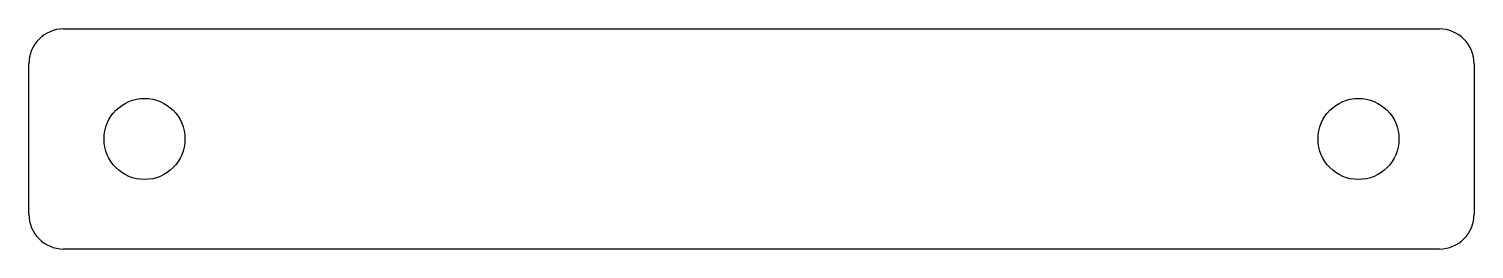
# Model space of a CAD drawing. Header units: millimetres. Extents: x 2314 to 2439, y 1925 to 1944.
import ezdxf

# ---------------------------------------------------------------- set-up
doc = ezdxf.new("R2010")
doc.units = ezdxf.units.MM

msp = doc.modelspace()

# ---------------------------------------------------------------- linework, layer by layer
for p, q in [((2316.7, 1944.09), (2435.7, 1944.09)), ((2313.7, 1928.09), (2313.7, 1941.09)), ((2438.7, 1941.09), (2438.7, 1928.09)), ((2435.7, 1925.09), (2316.7, 1925.09))]:
    msp.add_line(p, q)
for centre in [(2323.7, 1934.59), (2428.7, 1934.59)]:
    msp.add_circle(centre, 3.5)
for centre, start, end in [((2316.7, 1941.09), 90, 180), ((2435.7, 1941.09), 0, 90), ((2316.7, 1928.09), 180, 270), ((2435.7, 1928.09), 270, 0)]:
    msp.add_arc(centre, 3, start, end)

doc.saveas('drawing.dxf')
